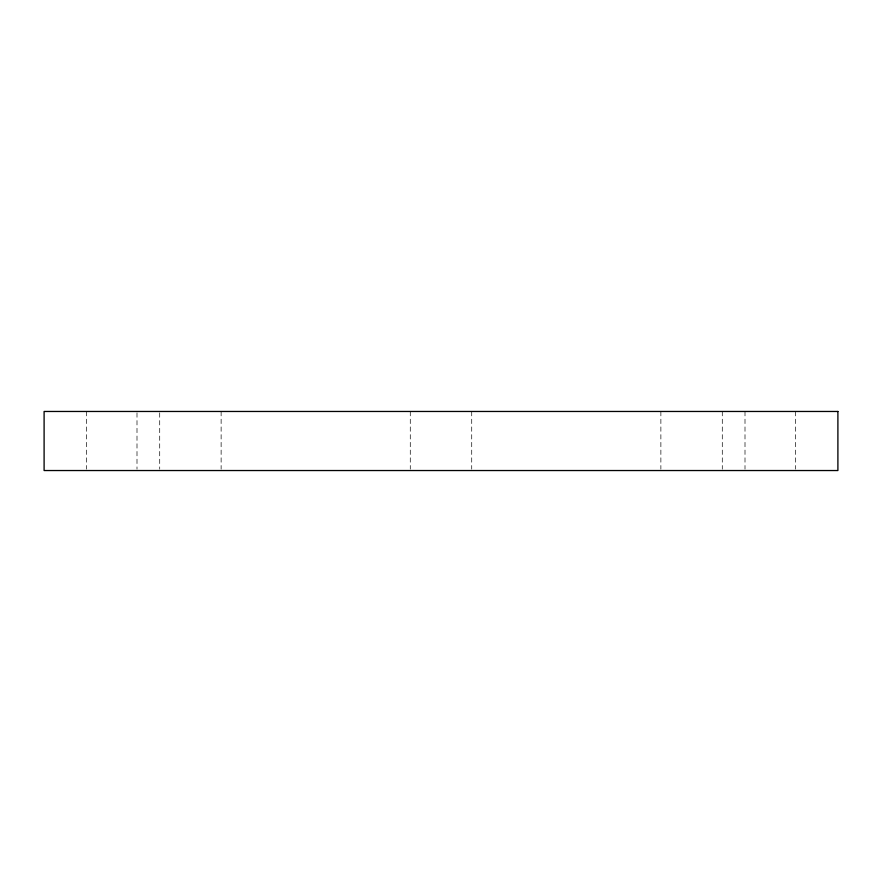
<?xml version="1.0" encoding="UTF-8"?>
<svg xmlns="http://www.w3.org/2000/svg" width="882" height="882" viewBox="0 0 882 882"><rect width="100%" height="100%" fill="white"/><g stroke="black" fill="none" stroke-linecap="round" stroke-linejoin="round"><path stroke-width="0.66" stroke-dasharray="4.41 3.31" d="M795.52 411.464L795.52 469.158M745.003 411.464L745.003 469.158M722.292 411.464L722.292 469.158M660.872 411.464L660.872 469.158M471.716 411.464L471.716 469.158M410.284 411.464L410.284 469.158M221.128 411.464L221.128 469.158M159.708 412.842L159.708 469.158M136.997 412.842L136.997 469.158M86.502 411.464L86.502 469.158"/><path stroke-width="1.32" d="M837.9 411.464L44.1 411.464L44.1 470.536L837.9 470.536L837.9 411.464"/></g></svg>
